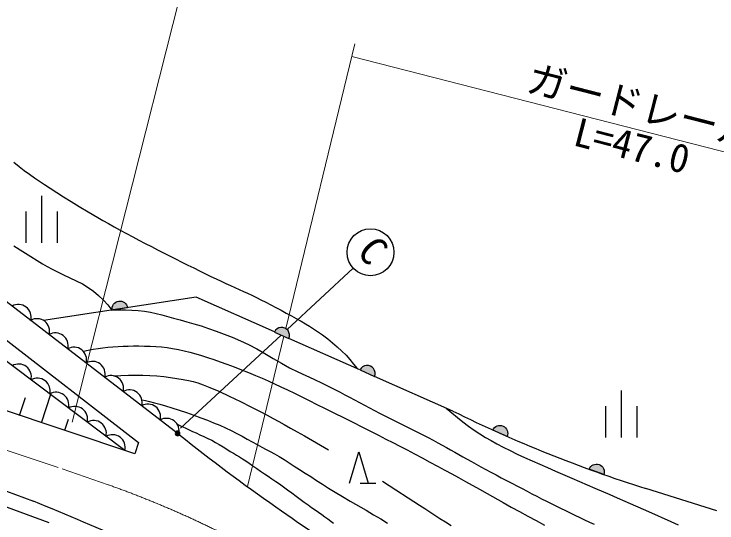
# Model space of a CAD drawing. Units: millimetres, scale not verified. Extents: x 40000 to 680000, y 20000 to 380000.
# Drawn here: x 305888 to 350770, y 286083 to 318591 of the extents above; entities that cross this region are included whole.
import ezdxf
from ezdxf.enums import TextEntityAlignment as Align

# ---------------------------------------------------------------- set-up
doc = ezdxf.new("R2010")
doc.units = ezdxf.units.MM
doc.header["$LTSCALE"] = 1000
doc.linetypes.add('CHAIN', pattern=[18.5, 12, -1.5, 3.5, -1.5])
for name, color, linetype, lineweight in [('M-BGD', 7, 'Continuous', 25), ('M-BMK', 2, 'CHAIN', 13), ('M-STR-HTXT', 7, 'Continuous', 13), ('M-STR-STRC', 7, 'Continuous', 25)]:
    doc.layers.add(name, color=color, linetype=linetype, lineweight=lineweight)
doc.styles.add('ＭＳ ゴシック', font='')
doc.styles.get('ＭＳ ゴシック').set_extended_font_data('MS Gothic')

msp = doc.modelspace()

# ---------------------------------------------------------------- hatches: boundary and pattern name
at = {"layer": 'M-BGD'}
for points in [[(312150, 299679, -0.41421), (312568, 300249, -0.41421), (313138, 299831)], [(323434, 297872, 1), (322520, 298278)], [(328899, 295448, 1), (327985, 295854)], [(336458, 292018, -0.9971), (337371, 291610)], [(316480, 291799, 0.41422), (316330, 291949, 0.41422), (316180, 291799, 1)], [(342608, 289509, -0.9971), (343550, 289172)]]:
    msp.add_hatch(color=256, dxfattribs=at).paths.add_polyline_path(points)

# ---------------------------------------------------------------- linework, layer by layer
for p, q in [((307657, 303979), (307657, 306979)), ((306657, 303979), (306657, 305979)), ((308657, 303979), (308657, 305979)), ((316397, 291747), (298678, 305389)), ((297173, 304127), (313832, 291212)), ((313592, 290495), (275894, 303125)), ((327976, 295857), (323442, 297869)), ((333908, 293226), (328908, 295444)), ((344686, 291545), (344686, 294545)), ((306245, 292956), (306620, 294092)), ((307646, 292487), (308247, 294309)), ((343686, 291545), (343686, 293545)), ((345686, 291545), (345686, 293545)), ((292075, 293047), (307126, 287472)), ((309350, 292690), (309117, 291995)), ((313832, 291212), (313592, 290495)), ((327997, 288624), (328997, 288624)), ((350766, 286851), (346227, 288282)), ((308140, 286083), (303160, 287928))]:
    msp.add_line(p, q, dxfattribs=at)
for points in [[(312956, 290708), (297386, 302441), (289245, 302207), (256723, 324370)], [(305873, 309125), (306204, 308863), (306540, 308608), (306877, 308359), (307202, 308126), (307517, 307909), (307842, 307693), (308196, 307464), (309048, 306921), (309529, 306617), (310047, 306294), (310611, 305953), (311227, 305595), (311561, 305407), (311915, 305209), (312287, 305005), (312671, 304795), (313065, 304583), (313464, 304369), (313866, 304155), (314265, 303944), (314659, 303738), (315043, 303538), (315425, 303341), (315812, 303144), (316202, 302947), (316592, 302752), (316980, 302559), (317363, 302370), (317739, 302185), (318105, 302007), (318458, 301835), (318797, 301671), (319118, 301518), (319421, 301377), (319711, 301245), (319991, 301119), (320265, 300997), (320535, 300875), (320805, 300752), (321079, 300624), (321360, 300489), (321651, 300343), (321957, 300187), (322277, 300021), (322605, 299849), (322937, 299672), (323268, 299493), (323595, 299314), (323911, 299137), (324212, 298965), (324494, 298800), (324751, 298644), (325200, 298359), (325582, 298096), (325919, 297845), (326228, 297595), (326529, 297334), (326821, 297063), (327089, 296791), (327338, 296514), (327571, 296230), (327793, 295939)], [(305874, 303794), (306455, 303418), (306959, 303096), (307363, 302844), (307703, 302640), (308011, 302465), (308319, 302296), (308659, 302114), (309042, 301925), (309448, 301743), (309858, 301558), (310256, 301358), (310624, 301131), (310964, 300879), (311287, 300610), (311591, 300321), (311871, 300011), (312125, 299676)], [(322511, 298282), (317511, 300500), (307777, 299010)], [(312125, 299676), (312572, 299692), (313001, 299692), (313418, 299677), (313823, 299647), (314222, 299602), (314602, 299542), (314963, 299464), (315320, 299373), (316078, 299166), (316494, 299055), (316927, 298937), (317374, 298810), (317835, 298669), (318308, 298511), (318798, 298336), (319304, 298147), (319822, 297943), (320345, 297722), (320866, 297481), (321386, 297210), (321909, 296911), (322434, 296598), (322960, 296289), (323486, 295999), (324005, 295739), (324517, 295496), (325033, 295258), (325565, 295009), (326122, 294736), (326412, 294588), (326708, 294434), (327009, 294275), (327315, 294112), (328257, 293608), (328577, 293438), (328901, 293268), (329226, 293098), (329558, 292928), (329900, 292755), (330249, 292580), (331308, 292050), (331656, 291875), (331996, 291702), (332326, 291533), (332641, 291367), (332941, 291207), (333225, 291052), (333498, 290900), (333763, 290751), (334024, 290603), (334284, 290455), (334546, 290306), (334815, 290154), (335094, 289999), (335386, 289839), (335692, 289673), (336009, 289502), (336333, 289328), (336663, 289151), (336997, 288973), (337332, 288795), (337667, 288618), (337999, 288444), (338326, 288273), (338646, 288107), (338960, 287946), (339270, 287787), (339577, 287631), (339882, 287476), (340185, 287324), (340488, 287173), (340790, 287023), (341093, 286874), (341397, 286726), (341703, 286579), (342011, 286432), (342318, 286287), (342626, 286143), (342935, 286000)], [(310312, 297047), (310623, 297117), (310936, 297178), (311250, 297231), (311567, 297276), (311886, 297314), (312206, 297343), (312528, 297364), (312852, 297377), (313182, 297384), (313518, 297387), (313864, 297387), (314217, 297385), (314575, 297375), (314936, 297356), (315297, 297325), (315656, 297280), (316016, 297224), (316378, 297158), (316744, 297081), (317116, 296992), (317490, 296891), (317866, 296779), (318248, 296656), (318641, 296522), (319050, 296378), (319484, 296221), (319940, 296050), (320404, 295870), (320864, 295687), (321307, 295505), (321724, 295328), (322124, 295153), (322520, 294974), (322925, 294786), (323353, 294584), (323801, 294368), (324261, 294140), (324735, 293902), (325229, 293653), (325746, 293394), (327510, 292515), (328105, 292217), (328658, 291938), (329160, 291684), (329628, 291445), (330078, 291214), (330526, 290983), (330987, 290743), (331465, 290491), (331951, 290235), (332437, 289976), (332919, 289718), (333389, 289464), (333840, 289218), (334276, 288979), (334709, 288739), (335614, 288237), (336101, 287964), (337120, 287391), (337641, 287100), (338161, 286812), (338688, 286526), (339225, 286237), (339762, 285950)], [(312229, 295479), (312711, 295506), (313186, 295522), (313654, 295526), (314113, 295519), (314563, 295501), (315007, 295472), (315445, 295431), (315872, 295380), (316286, 295318), (316680, 295247), (317024, 295179), (317323, 295113), (317620, 295032), (317962, 294915), (318394, 294744), (318960, 294495), (319630, 294181), (320338, 293837), (321017, 293500), (321600, 293207), (322060, 292970), (322441, 292764), (322786, 292571), (323136, 292372), (323534, 292146), (323975, 291898), (324431, 291640), (325967, 290763)], [(314047, 293942), (314276, 293900), (314546, 293840), (314854, 293762), (315193, 293669), (315558, 293562), (315967, 293436), (316424, 293290), (316901, 293132), (317374, 292968), (317818, 292807), (318231, 292647), (318631, 292485), (319019, 292320), (319395, 292152), (319759, 291982), (320111, 291805), (320451, 291623), (320780, 291440), (321099, 291260), (321409, 291088), (321702, 290930), (321977, 290784), (322246, 290640), (322522, 290488), (322816, 290318), (323128, 290129), (323449, 289928), (323781, 289716), (324123, 289497), (324476, 289271), (324835, 289041), (325200, 288804), (325578, 288559), (325974, 288306), (326396, 288044), (326857, 287769), (327351, 287479), (328364, 286891), (328843, 286610), (329298, 286337), (329743, 286069)], [(333479, 293417), (333839, 293107), (334196, 292812), (334554, 292533), (334912, 292266), (335274, 292011), (335633, 291773), (335988, 291551), (336348, 291340), (336724, 291132), (337125, 290919), (337557, 290703), (338012, 290487), (338484, 290272), (338967, 290055), (339454, 289838), (339952, 289618), (340465, 289396), (341498, 288953), (342002, 288736), (342970, 288314), (343921, 287898), (344404, 287686), (344896, 287469), (346390, 286808), (347834, 286176), (348305, 285971)], [(316301, 292392), (316472, 292309), (316657, 292222), (316853, 292130), (317061, 292034), (317277, 291933), (317508, 291829), (317753, 291720), (318006, 291606), (318260, 291487), (318507, 291363), (318750, 291228), (318994, 291085), (319235, 290938), (319469, 290793), (319693, 290656), (319900, 290532), (320094, 290418), (320282, 290305), (320476, 290186), (320684, 290053), (320909, 289902), (321145, 289739), (321388, 289569), (321633, 289397), (321876, 289228), (322116, 289064), (322354, 288903), (322595, 288740), (322839, 288573), (323089, 288396), (323351, 288204), (323624, 288001), (323898, 287793), (324166, 287592), (324420, 287405), (324660, 287234), (324891, 287075), (325114, 286923), (325329, 286775), (325536, 286628), (325735, 286484), (325926, 286344), (326109, 286206), (326286, 286069)], [(327297, 288624), (327897, 290624), (328497, 288624)], [(329414, 288762), (330272, 288198), (331059, 287683), (331783, 287210), (332112, 286996), (332431, 286790), (332750, 286585), (333081, 286372), (333431, 286149), (333791, 285920)]]:
    msp.add_lwpolyline(points, dxfattribs=at)
for points in [[(312150, 299679, -0.41421), (312568, 300249, -0.41421), (313138, 299831)], [(323434, 297872, 1), (322520, 298278)], [(328899, 295448, 1), (327985, 295854)], [(336458, 292018, -0.9971), (337371, 291610)], [(316480, 291799, 0.41422), (316330, 291949, 0.41422), (316180, 291799, 1)], [(342608, 289509, -0.9971), (343550, 289172)]]:
    msp.add_lwpolyline(points, format="xyb", close=True, dxfattribs=at)
for centre, radius, start, end in [((306170, 299236), 806, 344.7026, 120.1127), ((307351, 298326), 806, 344.7026, 120.1127), ((308533, 297417), 806, 344.7026, 120.1127), ((309714, 296507), 806, 344.7026, 120.1127), ((306181, 295423), 812, 345.6067, 120.394), ((310895, 295598), 806, 344.7026, 120.1127), ((307378, 294520), 812, 345.6067, 120.394), ((312076, 294688), 806, 344.7026, 120.1127), ((308576, 293618), 812, 345.6067, 120.394), ((313258, 293779), 806, 344.7026, 120.1127), ((314439, 292869), 806, 344.7026, 120.1127), ((309774, 292715), 812, 345.6067, 120.394), ((372065, 370489), 86171, 243.71661, 252.55186), ((315620, 291960), 806, 344.7026, 120.1127), ((310971, 291813), 812, 345.6067, 120.394), ((312169, 290910), 812, 345.6067, 120.394), ((394027, 389163), 124564, 231.47895, 235.01731), ((161616, -65860), 382122, 65.53529, 67.61703), ((365958, 347809), 74592, 234.47101, 239.65053)]:
    msp.add_arc(centre, radius, start, end, dxfattribs=at)
at = {"layer": 'M-BMK'}
for p, q in [((275020, 300837), (308957, 289549)), ((308957, 289549), (311908, 288520))]:
    msp.add_line(p, q, dxfattribs=at)
msp.add_arc((289976, 226882), 65424, 62.41798, 70.41301, dxfattribs=at)
at = {"layer": 'M-STR-HTXT'}
for p, q in [((316886, 321348), (309589, 292517)), ((327648, 316690), (323235, 298504)), ((327453, 315886), (366757, 305791)), ((323116, 298014), (320784, 288408))]:
    msp.add_line(p, q, dxfattribs=at)
at = {"layer": 'M-STR-STRC'}
for p, q in [((323323, 298436), (327548, 302354)), ((316524, 292130), (322948, 298088))]:
    msp.add_line(p, q, dxfattribs=at)
msp.add_circle((328648, 303374), 1500, dxfattribs=at)

# ---------------------------------------------------------------- texts
at = {"layer": 'M-STR-HTXT', "style": 'ＭＳ ゴシック'}
for s, p in [('ガードレール', (345634, 311283)), ('L=47.0', (344988, 308764))]:
    msp.add_text(s, height=1833, rotation=345.595, dxfattribs=at).set_placement(p, align=Align.BOTTOM_CENTER)
at = {"layer": 'M-STR-STRC', "style": 'ＭＳ ゴシック'}
msp.add_text('C', height=1833, rotation=312.784, dxfattribs=at).set_placement((327741, 302498), align=Align.BOTTOM_CENTER)

doc.saveas('drawing.dxf')
